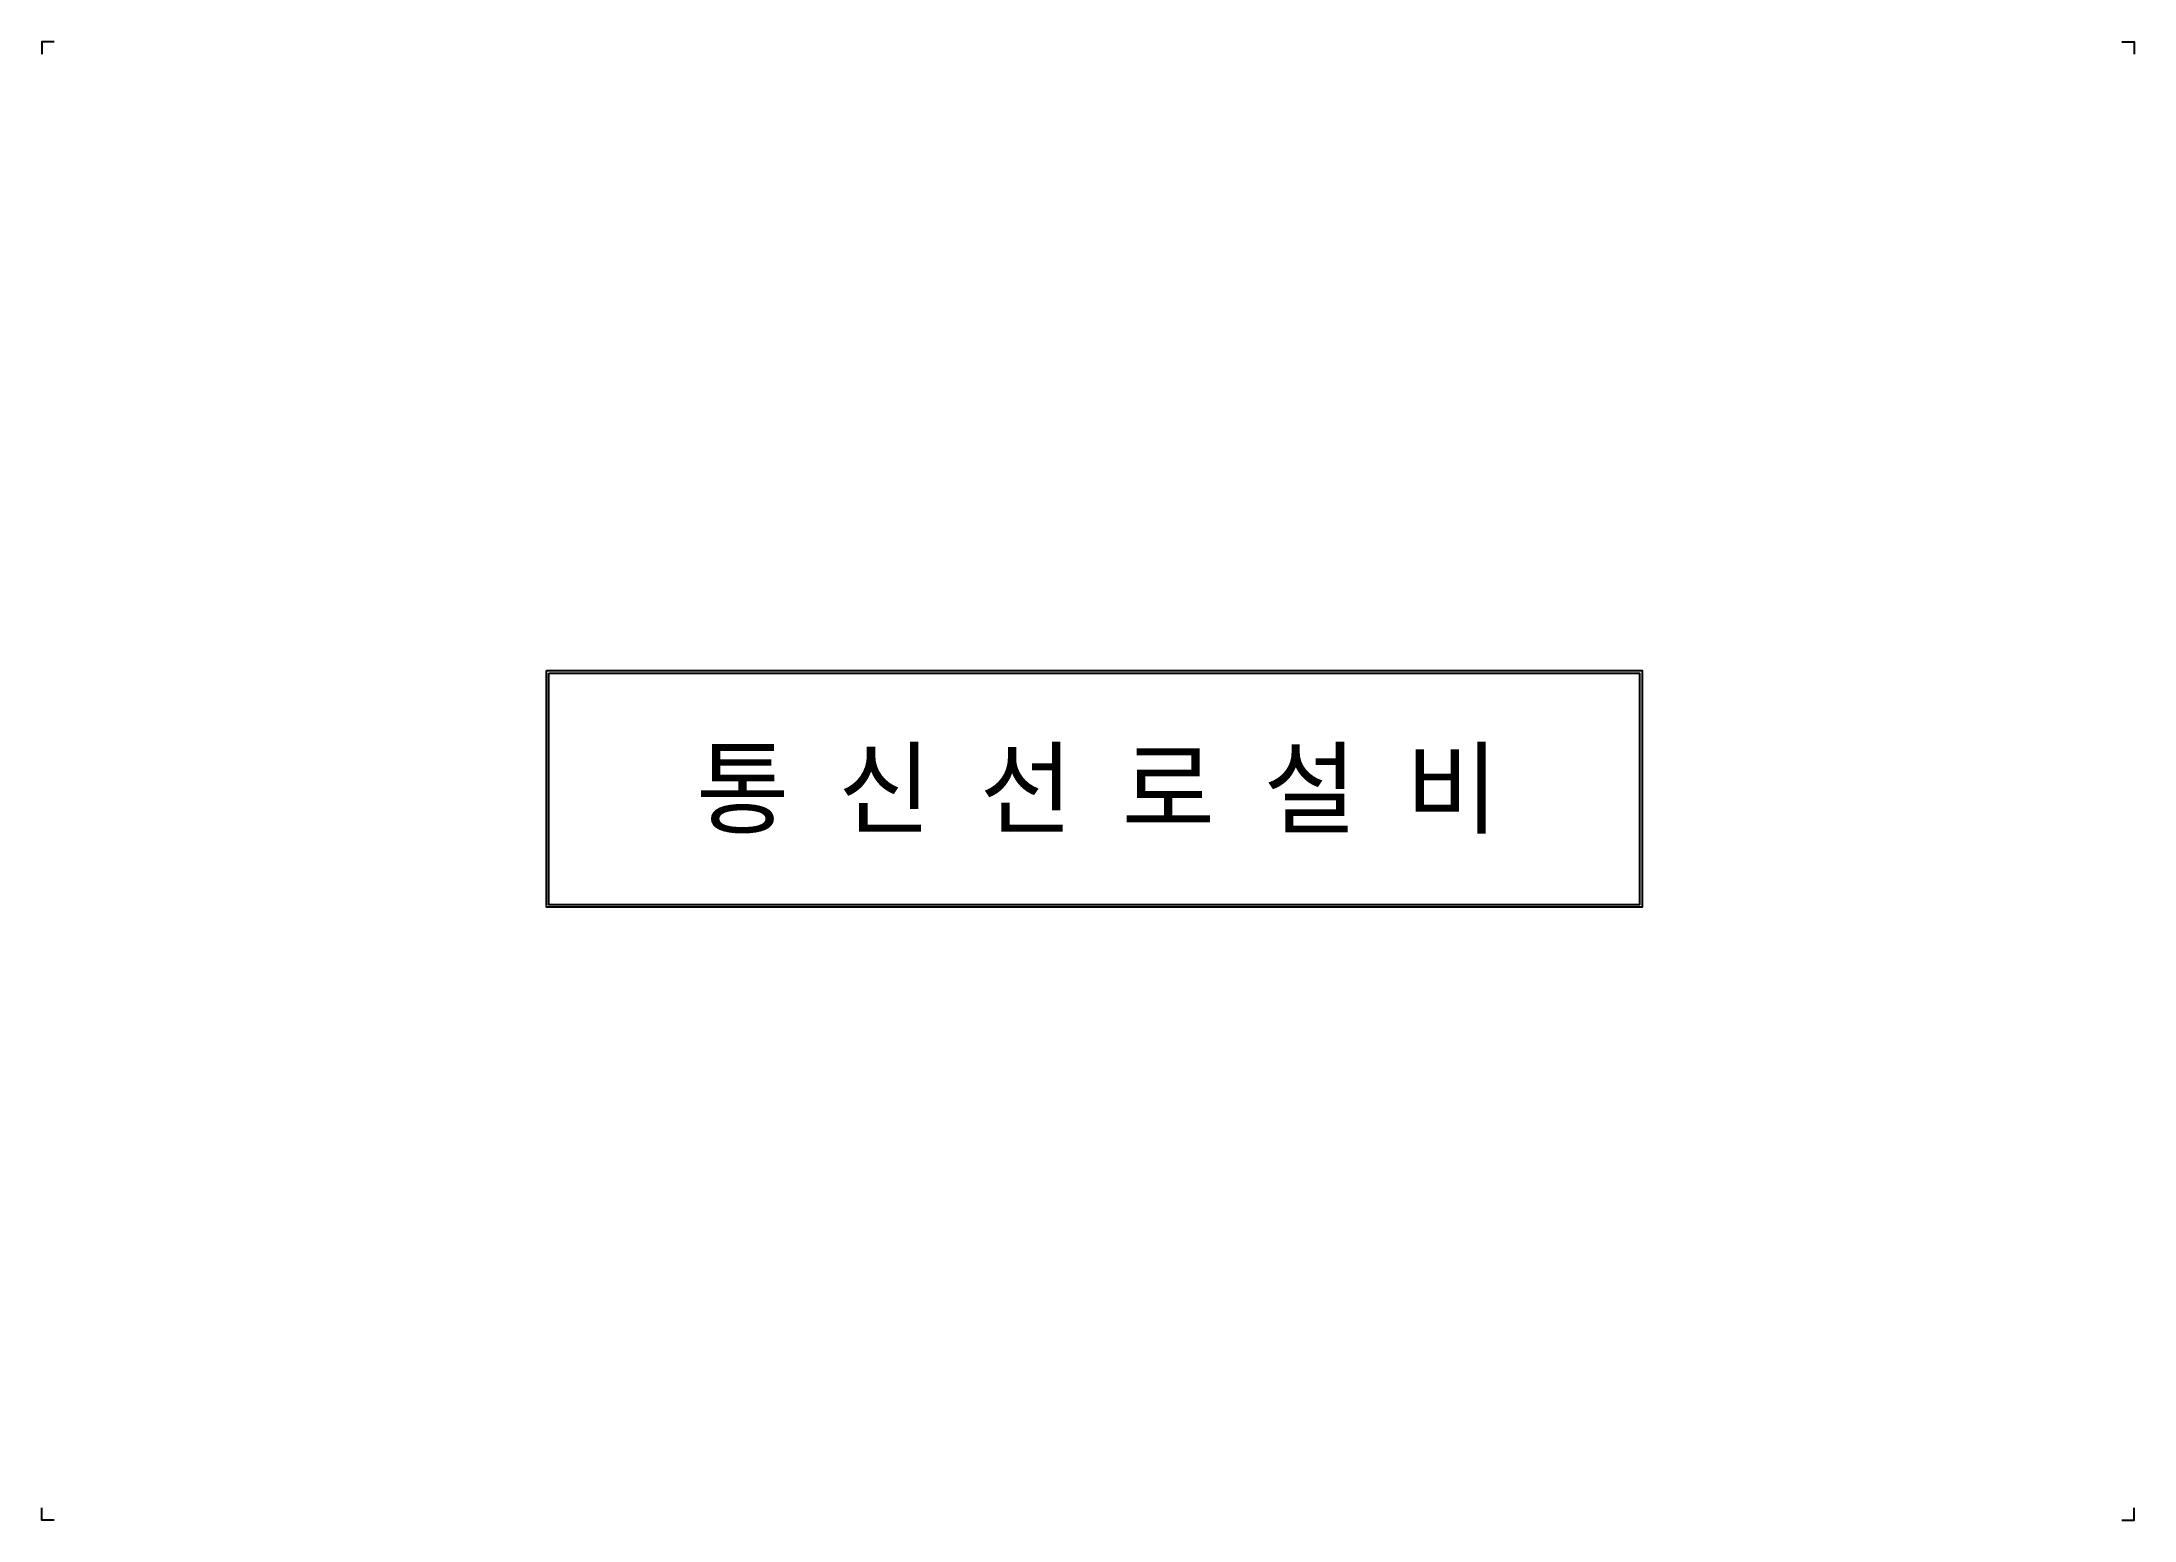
# Paper-space layout '배치1' of a CAD drawing. Header units: millimetres. Extents: x 0 to 841, y 0 to 594.
import ezdxf
from ezdxf.enums import TextEntityAlignment as Align

# ---------------------------------------------------------------- set-up
doc = ezdxf.new("R2010")
doc.units = ezdxf.units.MM
doc.layers.add('TX-BORD', color=7, linetype='Continuous')
doc.styles.add('TITLE-TIK', font='GulimChe.ttf')

psp = doc.layouts.new('배치1')

# ---------------------------------------------------------------- linework, layer by layer
at = {"layer": 'TX-BORD'}
for points in [[(5, 594), (0, 594), (0, 589)], [(836, 594), (841, 594), (841, 589)], [(5, 0), (0, 0), (0, 5)], [(836, 0), (841, 0), (841, 5)]]:
    psp.add_lwpolyline(points, dxfattribs=at)
for points in [[(202.78, 341.37), (643.22, 341.37), (643.22, 246.25), (202.78, 246.25)], [(203.78, 340.37), (642.22, 340.37), (642.22, 247.25), (203.78, 247.25)]]:
    psp.add_lwpolyline(points, close=True, dxfattribs=at)

# ---------------------------------------------------------------- texts
at = {"layer": 'TX-BORD', "style": 'TITLE-TIK'}
psp.add_text('통 신 선 로 설 비', height=30, dxfattribs=at).set_placement((424.29, 294.33), align=Align.MIDDLE)

doc.saveas('drawing.dxf')
